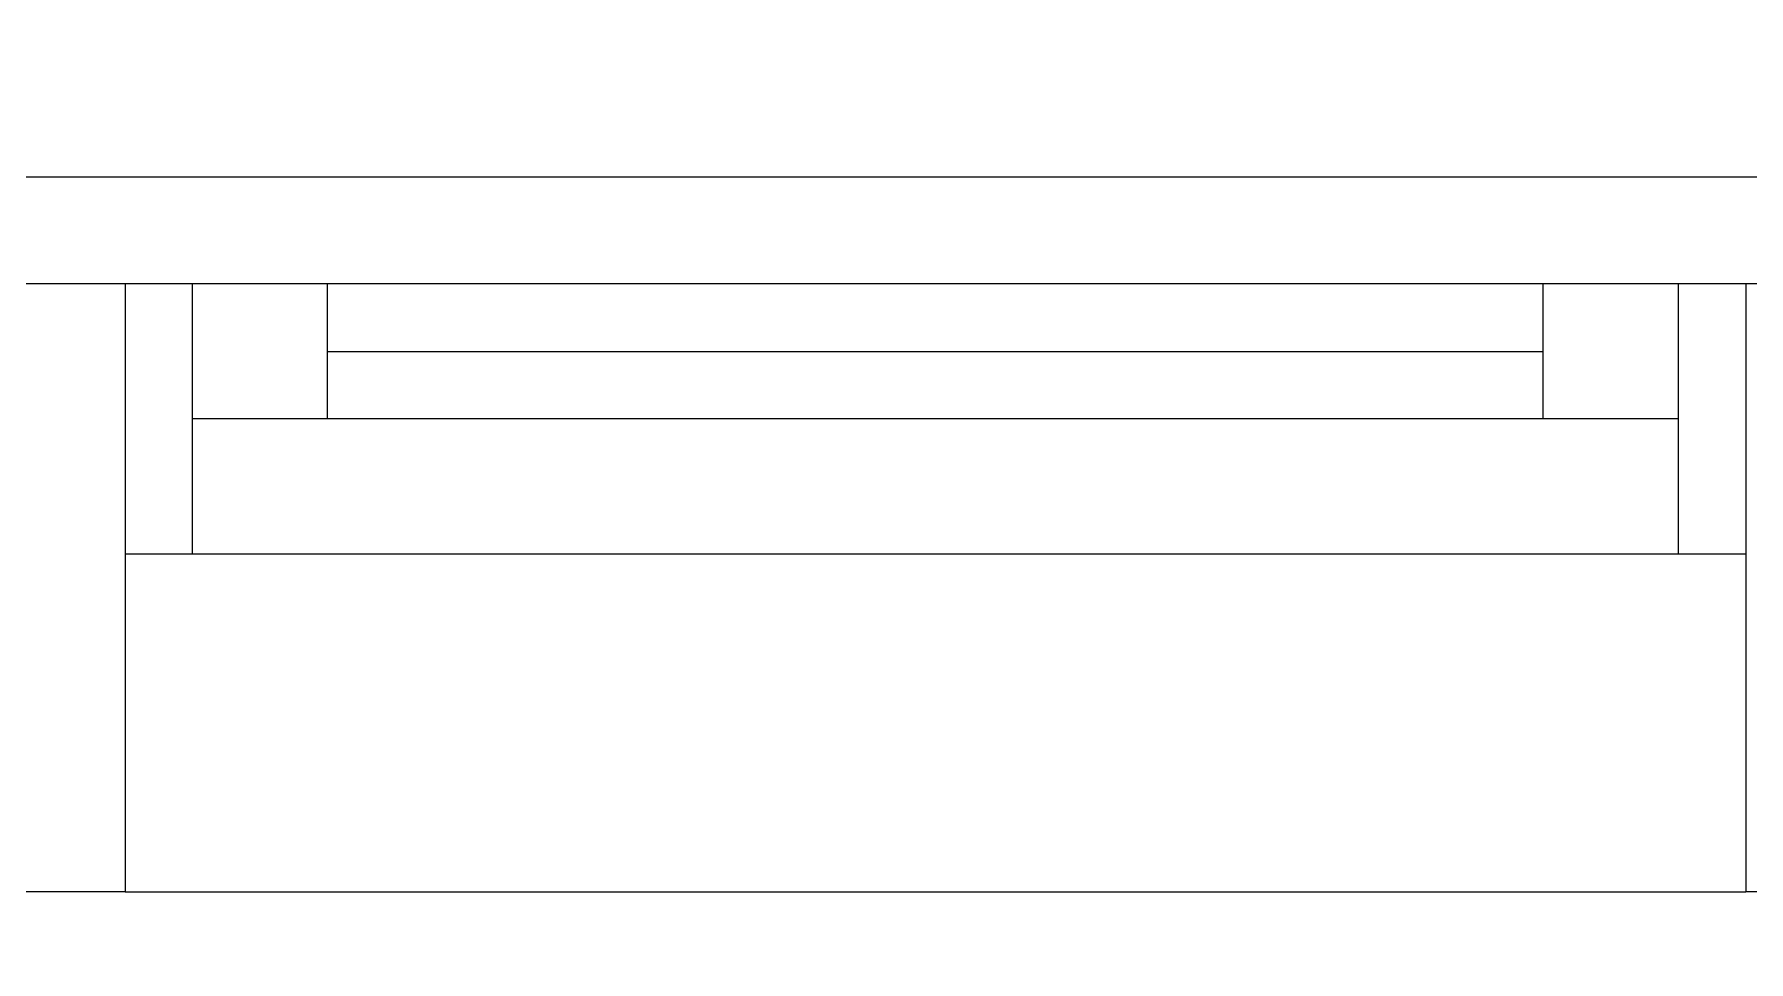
# Model space of a CAD drawing. Header units: metres. Extents: x 75097 to 220695, y -1557923 to -1361206.
# Drawn here: x 153618 to 154252, y -1411779 to -1411435 of the extents above; entities that cross this region are included whole.
import ezdxf

# ---------------------------------------------------------------- set-up
doc = ezdxf.new("R2010")
doc.units = ezdxf.units.M
doc.layers.get('0').update_dxf_attribs({"lineweight": 0})
for name, color, linetype, lineweight in [('A-100 - Copy$0$Aluminum', 8, 'Continuous', 0), ('A-100 - Copy$0$Medical Equipment and Furniture', 8, 'Continuous', 0), ('A-100 - Copy$0$Proj', 8, 'Continuous', 0), ('A-100 - Copy$0$Walls', 8, 'Continuous', 0)]:
    doc.layers.add(name, color=color, linetype=linetype, lineweight=lineweight)
doc.layers.add('A-100 - Copy$0$axes', color=8, linetype='Continuous')
doc.layers.add('REV 01', color=7, linetype='Continuous', lineweight=0, true_color=0xe41b4d)

# ---------------------------------------------------------------- blocks, each defined once
blk = doc.blocks.new('A-100 - Copy$0$HF12177-P')
for p, q in [((0, 0), (-0.17236, 0.23723)), ((0, 0), (0.17236, 0.23723)), ((-0.01963, -0.00701), (-0.18854, 0.22547)), ((0.01963, -0.00701), (0.18854, 0.22547)), ((-0.112, -0.00701), (0.112, -0.00701)), ((-0.1, -0.00701), (-0.1, -0.02701)), ((0.1, -0.00701), (0.1, -0.02701)), ((-0.12, -0.01501), (-0.12, -0.01901)), ((0.12, -0.01501), (0.12, -0.01901)), ((-0.06314, -0.02701), (-0.29506, -0.10237)), ((-0.01, -0.03078), (-0.28888, -0.12139)), ((-0.112, -0.02701), (0.112, -0.02701)), ((-0.01, -0.03078), (-0.01, -0.32401)), ((0.01, -0.03078), (0.01, -0.32401)), ((0.01, -0.03078), (0.28888, -0.12139)), ((0.06314, -0.02701), (0.29506, -0.10237))]:
    blk.add_line(p, q)
for centre, radius, start, end in [((-0.18515, 0.23783), 0.03, 325.47122, 286.52878), ((0.18515, 0.23783), 0.03, 253.47122, 214.52878), ((-0.18206, 0.23017), 0.008, 126.37327, 216), ((0, -0.01701), 0.315, 125.62673, 126.37327), ((-0.17883, 0.23253), 0.008, 36, 125.62673), ((0.17883, 0.23253), 0.008, 54.37327, 144), ((0, -0.01701), 0.315, 53.62673, 54.37327), ((0.18206, 0.23017), 0.008, 324, 53.62673), ((-0.112, -0.01501), 0.008, 90, 180), ((0.112, -0.01501), 0.008, 0, 90), ((-0.112, -0.01901), 0.008, 180, 270), ((0.112, -0.01901), 0.008, 270, 0), ((-0.29958, -0.11435), 0.03, 37.47122, 358.52878), ((0.29958, -0.11435), 0.03, 181.47122, 142.52878), ((-0.29259, -0.10998), 0.008, 108, 197.62673), ((0.29259, -0.10998), 0.008, 342.37327, 72), ((0, -0.01701), 0.315, 197.62673, 198.37327), ((0, -0.01701), 0.315, 341.62673, 342.37327), ((-0.29135, -0.11378), 0.008, 198.37327, 288), ((0.29135, -0.11378), 0.008, 252, 341.62673), ((0, -0.33201), 0.03, 109.47122, 70.52878), ((-0.002, -0.32401), 0.008, 180, 269.62673), ((0.002, -0.32401), 0.008, 270.37327, 0), ((0, -0.01701), 0.315, 269.62673, 270.37327)]:
    blk.add_arc(centre, radius, start, end)
blk = doc.blocks.new('A-100 - Copy')
at = {"layer": 'A-100 - Copy$0$Aluminum'}
for p, q in [((154251.23, -1411527.69, -2.45), (153651.23, -1411527.69, -2.45)), ((153676.23, -1411627.69, -2.45), (153676.23, -1411527.69, -2.45)), ((153726.23, -1411577.69, -2.45), (153726.23, -1411527.69, -2.45)), ((154176.23, -1411577.69, -2.45), (154176.23, -1411527.69, -2.45)), ((154226.23, -1411627.69, -2.45), (154226.23, -1411527.69, -2.45)), ((153726.23, -1411552.69, -2.45), (154176.23, -1411552.69, -2.45)), ((154226.23, -1411577.69, -2.45), (153676.23, -1411577.69, -2.45)), ((154251.23, -1411627.69, -2.45), (153651.23, -1411627.69, -2.45))]:
    blk.add_line(p, q, dxfattribs=at)
at = {"layer": 'A-100 - Copy$0$axes'}
blk.add_line((178940.32, -1411488.19, 2.36), (95846.59, -1411488.19, 2.36), dxfattribs=at)
at = {"layer": 'A-100 - Copy$0$Proj'}
blk.add_line((153651.23, -1411752.69, 0), (154251.23, -1411752.69, 0), dxfattribs=at)
at = {"layer": 'A-100 - Copy$0$Walls'}
for p, q in [((153651.23, -1411527.69, 0), (153101.23, -1411527.69, 0)), ((153651.23, -1411527.69, 0), (153651.23, -1411752.69, 0)), ((155841.23, -1411527.69, 0), (154251.23, -1411527.69, 0)), ((154251.23, -1411527.69, 0), (154251.23, -1411752.69, 0)), ((153651.23, -1411752.69, 0), (153101.23, -1411752.69, 0)), ((155841.23, -1411752.69, 0), (154251.23, -1411752.69, 0))]:
    blk.add_line(p, q, dxfattribs=at)
at = {"layer": 'A-100 - Copy$0$Medical Equipment and Furniture', "extrusion": (-1.92689e-13, -1.39405e-12, -1), "xscale": -1000.000000000002, "yscale": 1000.000000000002, "zscale": -1000.000000000002, "rotation": 90.01496832471715}
blk.add_blockref('A-100 - Copy$0$HF12177-P', (-154390.04, -1411108.63, 0), dxfattribs=at)

msp = doc.modelspace()

# ---------------------------------------------------------------- block references
msp.add_blockref('A-100 - Copy', (0, 0))

# ---------------------------------------------------------------- next in the draw order: linework, layer by layer
at = {"layer": 'REV 01', "color": 3, "elevation": 0}
msp.add_lwpolyline([(155996.04, -1411752.27, 0, 132.49, -0.520567), (154671.12, -1411752.38, 0, 132.49, -0.520567), (153346.21, -1411752.5, 0, 132.49, -0.520567), (152021.29, -1411752.61, 0, 132.49, -0.520567), (150696.37, -1411752.73, 0, 132.49, -0.520567), (149371.45, -1411752.84, 0, 132.49, -0.520567), (148046.54, -1411752.95, 0, 132.49, -0.520567), (146721.62, -1411753.07, 0, 132.49, -0.520567), (145396.7, -1411753.18, 0, 132.49, -0.520567), (144071.79, -1411753.3, 0, 132.49, -0.520567), (143462.28, -1411039.43, 0, 132.49, -0.520567), (143465.05, -1409714.51, 0, 132.49, -0.520567), (143467.81, -1408389.6, 0, 132.49, -0.520567), (143470.14, -1407270.37, 0, 132.49, -0.520567), (144795.06, -1407270.25, 0, 132.49, -0.520567), (146119.97, -1407270.14, 0, 132.49, -0.520567), (147444.89, -1407270.02, 0, 132.49, -0.520567), (148769.81, -1407269.91, 0, 132.49, -0.520567), (150094.73, -1407269.8, 0, 132.49, -0.520567), (151419.64, -1407269.68, 0, 132.49, -0.520567), (152744.56, -1407269.57, 0, 132.49, -0.520567), (154069.48, -1407269.45, 0, 132.49, -0.520567), (155394.39, -1407269.34, 0, 132.49, -0.520567)], format="xyseb", dxfattribs=at)

doc.saveas('drawing.dxf')
